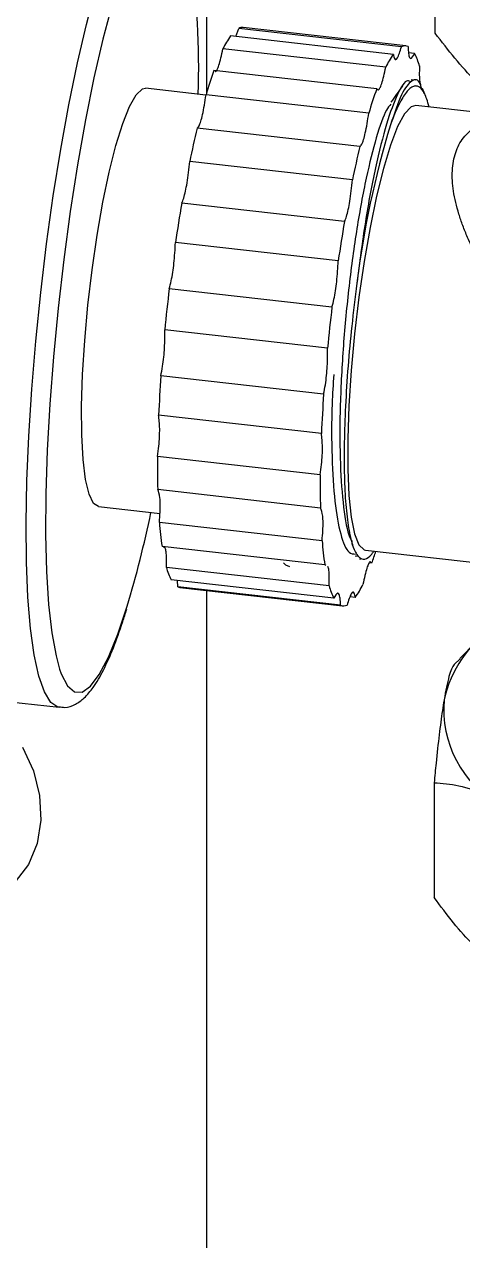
# Model space of a CAD drawing. Header units: millimetres. Extents: x 15 to 415, y 5 to 292.
# Drawn here: x 346.12 to 353.67, y 141.2 to 162.17 of the extents above; entities that cross this region are included whole.
import ezdxf

# ---------------------------------------------------------------- set-up
doc = ezdxf.new("R2010")
doc.units = ezdxf.units.MM

msp = doc.modelspace()

# ---------------------------------------------------------------- linework, layer by layer
at = {"color": 7, "linetype": 'Continuous', "lineweight": 25}
for p, q in [((349.2582, 169.4831), (349.2582, 160.9881)), ((353.1959, 162.0162), (353.1959, 163.9919)), ((349.7596, 161.9588), (349.8115, 162.0997)), ((352.6155, 161.7831), (349.8115, 162.0997)), ((352.6918, 161.7977), (349.8878, 162.1143)), ((352.475, 161.6521), (349.671, 161.9688)), ((352.3435, 161.4286), (349.5395, 161.7453)), ((352.8417, 161.6665), (352.7358, 161.6785)), ((352.1892, 161.0585), (349.3852, 161.3752)), ((349.2475, 160.9503), (348.2077, 161.0677)), ((352.8524, 161.2045), (352.7823, 161.2124)), ((353.0344, 160.9237), (352.9773, 161.063)), ((352.0522, 160.6378), (349.2482, 160.9545)), ((354.0431, 160.6387), (352.86, 160.7723)), ((351.8993, 160.0648), (349.0953, 160.3815)), ((351.7702, 159.4882), (348.9662, 159.8048)), ((351.6336, 158.7683), (348.8296, 159.085)), ((351.525, 158.0921), (348.721, 158.4087)), ((351.4181, 157.2959), (348.6141, 157.6125)), ((351.3407, 156.5863), (348.5367, 156.903)), ((351.274, 155.7917), (348.47, 156.1083)), ((351.2353, 155.1182), (348.4313, 155.4349)), ((351.2152, 154.4029), (348.4112, 154.7196)), ((351.2191, 153.8315), (348.4151, 154.1481)), ((347.3934, 153.8564), (348.4555, 153.7364)), ((351.2477, 153.2656), (348.4437, 153.5822)), ((351.2937, 152.8521), (348.4897, 153.1688)), ((351.7582, 153.2197), (351.7904, 153.1412)), ((351.9943, 153.1068), (354.1918, 152.8586)), ((351.82, 153.0064), (351.8813, 152.9995)), ((351.9005, 152.9469), (351.9199, 152.9744)), ((352.1043, 152.8839), (352.075, 152.8872)), ((351.3682, 152.491), (348.5642, 152.8076)), ((351.3145, 152.8414), (351.2937, 152.8521)), ((351.4518, 152.2759), (348.6478, 152.5926)), ((348.7609, 152.4716), (348.7537, 152.5806)), ((351.5648, 152.1549), (348.7609, 152.4716)), ((348.7977, 152.4614), (351.6017, 152.1448)), ((349.2582, 152.4094), (349.2582, 135.1869)), ((351.8185, 152.2903), (351.7299, 152.3003)), ((353.8904, 151.5124), (353.6207, 151.239)), ((353.6279, 151.2311), (353.5206, 151.1354)), ((343.9146, 150.7126), (346.7186, 150.3959)), ((353.1772, 149.0954), (353.1772, 147.1197))]:
    msp.add_line(p, q, dxfattribs=at)
at = {"color": 7, "linetype": 'Continuous', "lineweight": 25, "flags": 128}
for points in [[(348.2207, 164.0083), (348.1141, 163.8253), (347.9546, 163.4772), (347.7927, 163.038), (347.631, 162.5143), (347.4719, 161.9139), (347.3177, 161.2461), (347.1709, 160.5209), (347.0336, 159.7494), (346.9079, 158.9431), (346.7958, 158.1144), (346.6989, 157.2759), (346.6187, 156.4401), (346.5564, 155.6199), (346.5129, 154.8275), (346.489, 154.0751), (346.485, 153.3741), (346.5009, 152.735), (346.5365, 152.1676), (346.5913, 151.6804), (346.6644, 151.2809), (346.7262, 151.0559)], [(347.3934, 153.8564), (347.3099, 153.9109), (347.2334, 154.068), (347.1732, 154.3228), (347.131, 154.668), (347.1081, 155.0934), (347.1052, 155.5871), (347.1222, 156.1347), (347.1588, 156.7204), (347.2138, 157.3275), (347.2857, 157.9385), (347.3724, 158.5357), (347.4714, 159.1021), (347.5799, 159.6213), (347.6948, 160.0784), (347.8126, 160.4602), (347.9302, 160.7557), (348.044, 160.9565), (348.1508, 161.0568), (348.2077, 161.0677)], [(352.86, 160.7723), (352.7796, 160.7495), (352.6676, 160.628), (352.549, 160.4058), (352.4271, 160.0891)], [(352.4271, 160.0891), (352.3053, 159.6864), (352.1867, 159.2089), (352.0747, 158.6694), (351.9723, 158.0827), (351.8823, 157.4649), (351.8072, 156.8327), (351.749, 156.2035), (351.7093, 155.5943), (351.6892, 155.0218), (351.6892, 154.5017), (351.7093, 154.048), (351.749, 153.6732), (351.8072, 153.3875), (351.8823, 153.1987), (351.9723, 153.1119), (351.9943, 153.1068)], [(350.5846, 152.8893), (350.6179, 152.8541), (350.6844, 152.8234)], [(346.087, 149.7088), (346.2741, 149.3029), (346.3808, 148.8764), (346.402, 148.4508), (346.3364, 148.0472), (346.1874, 147.6861), (345.9624, 147.3854), (345.6728, 147.1603), (345.333, 147.0221), (344.9601, 146.9776), (344.5729, 147.0292), (344.1906, 147.1742), (343.8325, 147.4053), (343.5165, 147.711), (343.2586, 148.076)]]:
    msp.add_lwpolyline(points, dxfattribs=at)
at = {"color": 8, "linetype": 'Continuous', "lineweight": 25, "flags": 128}
for points in [[(346.7178, 150.396), (346.6971, 150.3997), (346.5731, 150.4807), (346.4625, 150.6602), (346.3667, 150.9356), (346.2871, 151.303), (346.2248, 151.7574), (346.1807, 152.2922), (346.1553, 152.9001), (346.1492, 153.5725), (346.1623, 154.2999), (346.1944, 155.0722), (346.2452, 155.8784), (346.3138, 156.7073), (346.3994, 157.5473), (346.5008, 158.3865), (346.6164, 159.2132), (346.7447, 160.0157), (346.8839, 160.7828), (347.0321, 161.5038), (347.187, 162.1684), (347.3467, 162.7675)], [(346.7262, 151.0559), (346.7547, 150.975), (346.8609, 150.7676), (346.9813, 150.6615), (347.1142, 150.6586), (347.2574, 150.7588), (347.4089, 150.9607), (347.5663, 151.261), (347.7273, 151.6554), (347.8894, 152.1378)]]:
    msp.add_lwpolyline(points, dxfattribs=at)
at = {"color": 7, "linetype": 'Continuous', "lineweight": 25}
for centre, radius, start, end in [((334.8262, 161.4278), 14.2953, 358.14626, 7.9718), ((349.8747, 161.9763), 0.1387, 84.59405, 117.10312), ((350.8728, 161.1112), 1.4763, 144.49039, 154.56706), ((352.6767, 161.6677), 0.1306, 66.57215, 117.92241), ((351.92, 161.1842), 1.0402, 14.88483, 27.62067), ((353.6768, 160.7946), 1.4763, 144.49039, 154.56706), ((356.302, 158.8896), 7.3498, 160.23425, 163.68372), ((359.106, 158.573), 7.3498, 160.23425, 163.68372), ((367.8446, 155.7358), 16.1189, 163.0352, 172.98161), ((366.1377, 156.2626), 17.533, 166.41313, 168.34439), ((368.9417, 155.946), 17.533, 166.41313, 168.34439), ((375.7313, 154.418), 27.3035, 170.15815, 171.59541), ((378.5353, 154.1014), 27.3035, 170.15815, 171.59541), ((379.3022, 153.9047), 30.9113, 173.11069, 174.43378), ((382.1062, 153.588), 30.9113, 173.11069, 174.43378), ((374.4951, 154.2753), 26.0896, 175.97116, 177.45269), ((377.2991, 153.9587), 26.0896, 175.97116, 177.45269), ((364.264, 154.5403), 15.8538, 179.35195, 181.41736), ((367.068, 154.2236), 15.8538, 179.35195, 181.41736), ((329.3278, 157.7103), 19.38, 343.2895, 348.2208), ((354.5359, 154.0505), 6.1101, 184.39548, 188.29754), ((357.3398, 153.7339), 6.1101, 184.39548, 188.29754), ((346.0261, 155.0817), 6.4633, 340.12066, 342.01938), ((349.5695, 153.0748), 1.0402, 194.88483, 207.62067), ((348.812, 152.5848), 0.1242, 245.71332, 263.41342), ((352.3735, 152.7582), 1.0402, 194.88483, 207.62067), ((350.6167, 153.1478), 1.4763, 324.49039, 334.56706), ((351.6168, 152.2748), 0.1306, 246.57215, 297.92241), ((355.3857, 150.0633), 2.089, 124.62521, 167.16463), ((355.2321, 150.3634), 1.8903, 175.02527, 240.63624)]:
    msp.add_arc(centre, radius, start, end, dxfattribs=at)
for points, knots in [([(354.3422, 160.8218), (354.1887, 160.9397), (353.7862, 161.2489), (353.4215, 161.7229), (353.1959, 162.0162)], [0, 0, 0, 0, 0.3814192, 1, 1, 1, 1]), ([(349.4063, 161.3599), (349.408, 161.3582), (349.4176, 161.3494), (349.4401, 161.3834), (349.4844, 161.4922), (349.5168, 161.6408), (349.5395, 161.7453)], [0, 0, 0, 0, 0.0519256, 0.2752538, 0.4905311, 1, 1, 1, 1]), ([(352.475, 161.6521), (352.4804, 161.6234), (352.4906, 161.569), (352.5157, 161.553), (352.5568, 161.5967), (352.5913, 161.7061), (352.6155, 161.7831)], [0, 0, 0, 0, 0.2090023, 0.3953295, 0.5749398, 1, 1, 1, 1]), ([(352.7286, 161.7875), (352.7305, 161.7435), (352.7341, 161.6603), (352.7514, 161.5927), (352.7849, 161.5636), (352.8182, 161.624), (352.8417, 161.6665)], [0, 0, 0, 0, 0.2090023, 0.3953295, 0.5749398, 1, 1, 1, 1]), ([(352.1892, 161.0585), (352.1976, 161.0478), (352.2134, 161.0276), (352.2439, 161.0647), (352.2886, 161.1769), (352.3208, 161.3247), (352.3435, 161.4286)], [0, 0, 0, 0, 0.2090023, 0.3953295, 0.5749398, 1, 1, 1, 1]), ([(352.9253, 161.4515), (352.9235, 161.3967), (352.9201, 161.2932), (352.9276, 161.1781), (352.939, 161.1384), (352.9445, 161.1189)], [0, 0, 0, 0, 0.3635204, 0.6876017, 1, 1, 1, 1]), ([(352.7781, 161.1775), (352.7597, 161.1886), (352.6939, 161.2285), (352.5475, 160.993), (352.3573, 160.4906), (352.1657, 159.7267), (351.9861, 158.7847), (351.893, 158.0652), (351.8465, 157.7053)], [0, 0, 0, 0, 0.0720115, 0.256983, 0.4434301, 0.6298772, 0.8148486, 1, 1, 1, 1]), ([(352.9726, 161.0335), (352.9619, 161.0715), (352.9164, 161.2323), (352.7952, 161.223), (352.6193, 161.0106), (352.4914, 160.63), (352.4271, 160.439)], [0, 0, 0, 0, 0.0938468, 0.3975284, 0.6975674, 1, 1, 1, 1]), ([(353.0885, 160.7465), (353.0828, 160.7705), (353.0658, 160.8425), (353.0323, 160.934), (352.9889, 161.0208), (352.9414, 161.0781), (352.8902, 161.1077), (352.8349, 161.1087), (352.7766, 161.0802), (352.7157, 161.0228), (352.6526, 160.9371), (352.587, 160.8219), (352.5117, 160.6637), (352.458, 160.5209), (352.4271, 160.439)], [0, 0, 0, 0, 0.04172197, 0.12539769, 0.20965969, 0.29198305, 0.37486405, 0.45950161, 0.54474555, 0.62808056, 0.71199234, 0.79767947, 0.88396686, 1, 1, 1, 1]), ([(352.6299, 161.1038), (352.5973, 161.0576), (352.5322, 160.9652), (352.4669, 160.8727), (352.4343, 160.8265)], [0, 0, 0, 0, 0.5000104, 1, 1, 1, 1]), ([(349.0953, 160.3815), (349.1058, 160.3899), (349.1257, 160.4058), (349.1585, 160.4924), (349.2025, 160.6622), (349.2293, 160.8338), (349.2482, 160.9545)], [0, 0, 0, 0, 0.20900233, 0.39532954, 0.57493976, 1, 1, 1, 1]), ([(352.4316, 160.7938), (352.4069, 160.7648), (352.329, 160.6737), (352.1811, 160.2426), (352.0058, 159.5495), (351.8418, 158.6653), (351.7065, 157.6714), (351.6061, 156.6247), (351.5531, 155.6043), (351.5494, 154.6701), (351.601, 153.9073), (351.6751, 153.4185), (351.7441, 153.286), (351.763, 153.2496)], [0, 0, 0, 0, 0.0474656, 0.1492047, 0.2509438, 0.3518775, 0.4540368, 0.5547755, 0.6567944, 0.7581166, 0.8594389, 0.9614578, 1, 1, 1, 1]), ([(351.8993, 160.0648), (351.9098, 160.0733), (351.9297, 160.0892), (351.9625, 160.1758), (352.0065, 160.3455), (352.0333, 160.5172), (352.0522, 160.6378)], [0, 0, 0, 0, 0.2090023, 0.3953295, 0.5749398, 1, 1, 1, 1]), ([(348.8296, 159.085), (348.8412, 159.1117), (348.8633, 159.1622), (348.8952, 159.2898), (348.9341, 159.5005), (348.9529, 159.6792), (348.9662, 159.8048)], [0, 0, 0, 0, 0.20900233, 0.39532954, 0.57493976, 1, 1, 1, 1]), ([(351.6336, 158.7683), (351.6452, 158.795), (351.6673, 158.8455), (351.6992, 158.9732), (351.7381, 159.1838), (351.7569, 159.3625), (351.7702, 159.4882)], [0, 0, 0, 0, 0.2090023, 0.3953295, 0.5749398, 1, 1, 1, 1]), ([(348.6141, 157.6125), (348.6258, 157.6549), (348.6478, 157.7351), (348.6757, 157.8912), (348.7058, 158.1222), (348.7147, 158.2904), (348.721, 158.4087)], [0, 0, 0, 0, 0.2090023, 0.3953295, 0.5749398, 1, 1, 1, 1]), ([(351.4181, 157.2959), (351.4298, 157.3383), (351.4518, 157.4184), (351.4797, 157.5746), (351.5098, 157.8055), (351.5187, 157.9738), (351.525, 158.0921)], [0, 0, 0, 0, 0.2090023, 0.3953295, 0.5749398, 1, 1, 1, 1]), ([(351.8465, 157.7053), (351.8157, 157.459), (351.7559, 156.9816), (351.6909, 156.2654), (351.6472, 155.5884), (351.6259, 154.9479), (351.6274, 154.3743), (351.6525, 153.875), (351.6995, 153.4763), (351.7675, 153.18), (351.8525, 152.9975), (351.9545, 152.9326), (352.0502, 152.9723), (352.1127, 153.05), (352.1338, 153.0762)], [0, 0, 0, 0, 0.0918488, 0.1780498, 0.2667507, 0.3529471, 0.4416495, 0.5274935, 0.6159327, 0.7000982, 0.7867262, 0.8702172, 0.9562144, 1, 1, 1, 1]), ([(348.47, 156.1083), (348.4805, 156.1622), (348.5003, 156.2642), (348.5215, 156.4336), (348.5397, 156.6622), (348.5379, 156.8036), (348.5367, 156.903)], [0, 0, 0, 0, 0.2090023, 0.3953295, 0.5749398, 1, 1, 1, 1]), ([(351.274, 155.7917), (351.2845, 155.8456), (351.3043, 155.9475), (351.3255, 156.1169), (351.3437, 156.3455), (351.3419, 156.4869), (351.3407, 156.5863)], [0, 0, 0, 0, 0.2090023, 0.3953295, 0.5749398, 1, 1, 1, 1]), ([(351.4472, 156.1337), (351.4373, 155.9648), (351.4075, 155.4557), (351.4113, 154.6911), (351.4584, 153.9105), (351.5611, 153.3541), (351.6842, 153.0446), (351.7851, 153.0404), (351.8239, 153.0388)], [0, 0, 0, 0, 0.0970085, 0.2923985, 0.4877886, 0.684522, 0.8787866, 1, 1, 1, 1]), ([(348.4112, 154.7196), (348.4196, 154.7797), (348.4353, 154.8935), (348.4477, 155.0596), (348.4523, 155.2635), (348.44, 155.3641), (348.4313, 155.4349)], [0, 0, 0, 0, 0.2090023, 0.3953295, 0.5749398, 1, 1, 1, 1]), ([(351.2152, 154.4029), (351.2236, 154.4631), (351.2393, 154.5768), (351.2517, 154.7429), (351.2563, 154.9468), (351.244, 155.0475), (351.2353, 155.1182)], [0, 0, 0, 0, 0.2090023, 0.3953295, 0.5749398, 1, 1, 1, 1]), ([(348.4437, 153.5822), (348.449, 153.6427), (348.4591, 153.7572), (348.4615, 153.9037), (348.4521, 154.0629), (348.4304, 154.113), (348.4151, 154.1481)], [0, 0, 0, 0, 0.2090023, 0.3953295, 0.5749398, 1, 1, 1, 1]), ([(351.2477, 153.2656), (351.253, 153.3261), (351.2631, 153.4405), (351.2655, 153.587), (351.2561, 153.7463), (351.2344, 153.7963), (351.2191, 153.8315)], [0, 0, 0, 0, 0.20900233, 0.39532954, 0.57493976, 1, 1, 1, 1]), ([(348.5642, 152.8076), (348.566, 152.8626), (348.5694, 152.9667), (348.5614, 153.0783), (348.544, 153.1613), (348.523, 153.1592), (348.5105, 153.158)], [0, 0, 0, 0, 0.2487209, 0.4704575, 0.6842007, 1, 1, 1, 1]), ([(352.0832, 152.8992), (352.0814, 152.9009), (352.0719, 152.9097), (352.0494, 152.8757), (352.0051, 152.7669), (351.9727, 152.6183), (351.95, 152.5138)], [0, 0, 0, 0, 0.0519256, 0.2752538, 0.4905311, 1, 1, 1, 1]), ([(351.3682, 152.491), (351.37, 152.5457), (351.3733, 152.6493), (351.3658, 152.7644), (351.3545, 152.804), (351.349, 152.8235)], [0, 0, 0, 0, 0.3635204, 0.6876017, 1, 1, 1, 1]), ([(351.5648, 152.1549), (351.563, 152.1989), (351.5594, 152.2821), (351.5421, 152.3497), (351.5086, 152.3788), (351.4753, 152.3184), (351.4518, 152.2759)], [0, 0, 0, 0, 0.2090023, 0.3953295, 0.5749398, 1, 1, 1, 1]), ([(351.8185, 152.2903), (351.8131, 152.3191), (351.8029, 152.3735), (351.7778, 152.3895), (351.7367, 152.3458), (351.7022, 152.2363), (351.678, 152.1594)], [0, 0, 0, 0, 0.2090023, 0.3953295, 0.5749398, 1, 1, 1, 1]), ([(346.7174, 150.4065), (346.7498, 150.4008), (346.8492, 150.3833), (347.0076, 150.4471), (347.1648, 150.5623), (347.3194, 150.748), (347.4816, 151.0246), (347.6499, 151.4043), (347.7832, 151.7719), (347.8594, 152.0135), (347.882, 152.0852)], [0, 0, 0, 0, 0.0512793, 0.1572012, 0.2683113, 0.4071307, 0.5829395, 0.7591711, 0.9285659, 1, 1, 1, 1]), ([(353.5206, 151.1354), (353.492, 151.086), (353.4378, 150.9922), (353.3774, 150.6765), (353.3489, 150.5273)], [0, 0, 0, 0, 0.5275076, 1, 1, 1, 1]), ([(353.3489, 150.5273), (353.3391, 150.4663), (353.3105, 150.2894), (353.2635, 149.9272), (353.2162, 149.4984), (353.1882, 149.2088), (353.1772, 149.0954)], [0, 0, 0, 0, 0.1638321, 0.4746302, 0.7943879, 1, 1, 1, 1]), ([(353.1772, 149.0954), (353.3175, 149.0866), (353.6029, 149.0688), (353.9909, 148.9214), (354.2289, 148.7658), (354.3052, 148.716)], [0, 0, 0, 0, 0.39674668, 0.80675212, 1, 1, 1, 1]), ([(354.3052, 145.9164), (354.2304, 145.9722), (354.0797, 146.0845), (353.812, 146.3355), (353.5053, 146.6748), (353.2873, 146.9704), (353.1772, 147.1197)], [0, 0, 0, 0, 0.1893593, 0.3812577, 0.6874988, 1, 1, 1, 1])]:
    msp.add_open_spline(points, degree=3, knots=knots, dxfattribs=at)
at = {"color": 8, "linetype": 'Continuous', "lineweight": 25}
msp.add_open_spline([(356.7709, 155.4463), (356.6927, 155.4656), (356.5352, 155.5043), (356.2803, 155.612), (356.0093, 155.7633), (355.6962, 155.984), (355.3717, 156.2596), (355.0388, 156.5902), (354.7265, 156.9445), (354.4615, 157.2853), (354.2405, 157.6038), (354.0578, 157.8966), (353.8928, 158.1956), (353.765, 158.4647), (353.6701, 158.7001), (353.6012, 158.9017), (353.5469, 159.1016), (353.5096, 159.294), (353.4901, 159.4768), (353.4887, 159.6495), (353.5067, 159.8133), (353.545, 159.9636), (353.6027, 160.0978), (353.6796, 160.2158), (353.7756, 160.3181), (353.8917, 160.4014), (353.9821, 160.4521), (354.0369, 160.4699), (354.0431, 160.4719)], degree=3, knots=[0, 0, 0, 0, 0.0310243, 0.0625589, 0.1059917, 0.1499517, 0.2093533, 0.2692136, 0.3302936, 0.3917867, 0.4374598, 0.4833657, 0.5301278, 0.5772572, 0.6088958, 0.6406987, 0.673085, 0.7057072, 0.7367209, 0.7679981, 0.8001779, 0.8326983, 0.8642493, 0.8961252, 0.9289997, 0.9621984, 0.9957106, 1, 1, 1, 1], dxfattribs=at)

doc.saveas('drawing.dxf')
